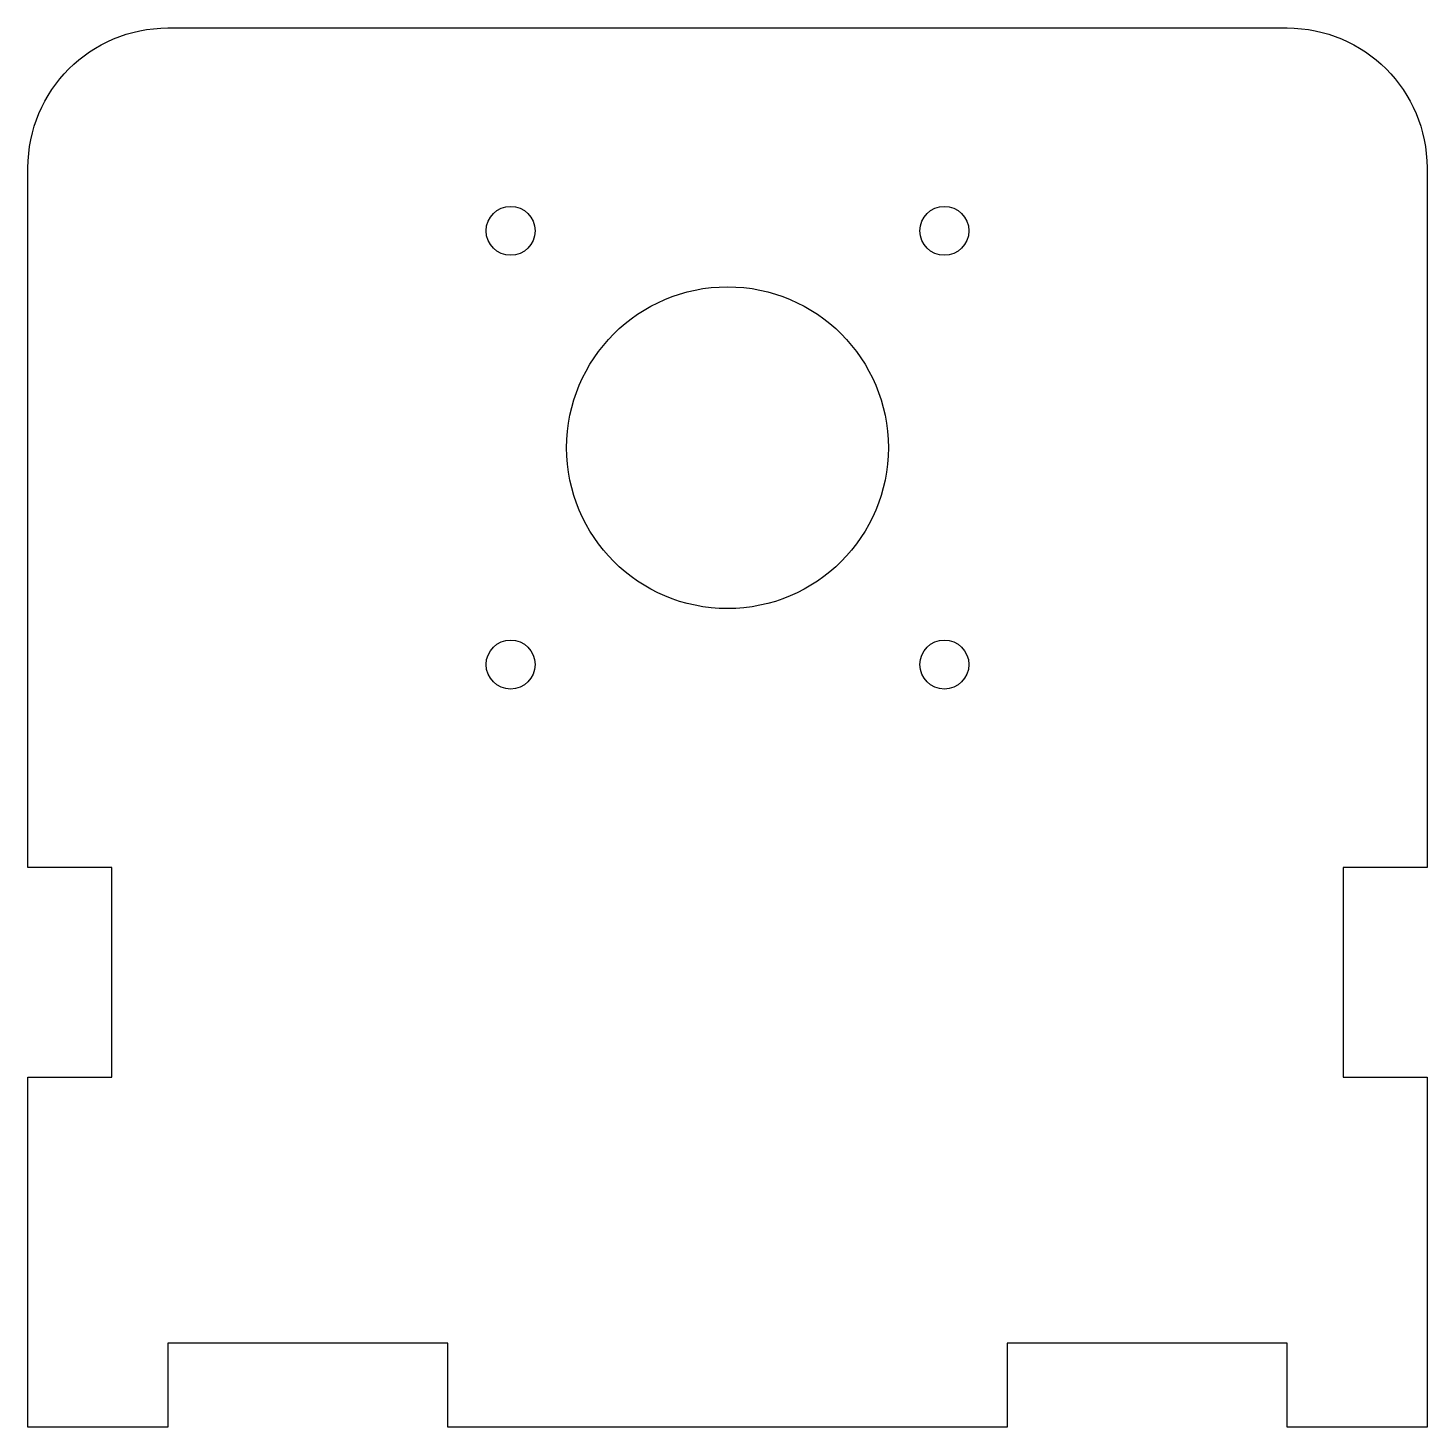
# Model space of a CAD drawing. Header units: millimetres. Extents: x -50 to 50, y -50 to 50.
import ezdxf

# ---------------------------------------------------------------- set-up
doc = ezdxf.new("R2010")
doc.units = ezdxf.units.MM
doc.layers.get('0').update_dxf_attribs({"linetype": 'CONTINUOUS'})

msp = doc.modelspace()

# ---------------------------------------------------------------- linework, layer by layer
msp.add_lwpolyline([(40, 50, -0.41421), (50, 40), (50, -10), (44, -10), (44, -25), (50, -25), (50, -50), (40, -50), (40, -44), (20, -44), (20, -50), (-20, -50), (-20, -44), (-40, -44), (-40, -50), (-50, -50), (-50, -25), (-44, -25), (-44, -10), (-50, -10), (-50, 40, -0.41421), (-40, 50)], format="xyb", close=True)
for centre, radius in [((-15.5, 35.5), 1.75), ((15.5, 35.5), 1.75), ((0, 20), 11.5), ((-15.5, 4.5), 1.75), ((15.5, 4.5), 1.75)]:
    msp.add_circle(centre, radius)

doc.saveas('drawing.dxf')
